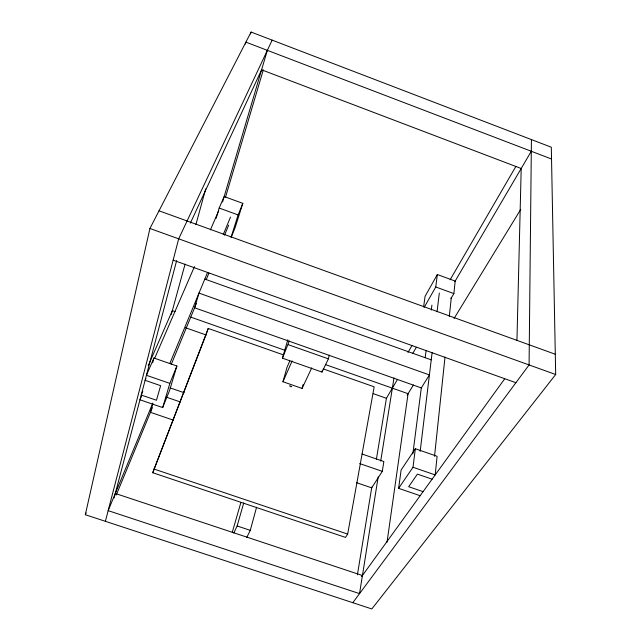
<?xml version="1.0" encoding="UTF-8"?>
<svg xmlns="http://www.w3.org/2000/svg" width="641" height="641" viewBox="0 0 641 641"><rect width="100%" height="100%" fill="white"/><g stroke="black" fill="none" stroke-linecap="round" stroke-linejoin="round"><path stroke-width="0.96" d="M531.421 139.586L529.073 364.937L352.814 602.7M516.942 340.627L521.197 168.495L261.6 69.805L190.345 223.14M450.919 298.586L453.884 293.594L455.174 281.062L437.33 274.532L425.063 296.358L423.613 306.919M434.518 456.336L445.022 356.997M449.333 316.269L451.328 297.392M420.167 451.36L432.138 352.398M437.05 311.83L439.317 293.025M413.004 467.265L415.344 448.74L437.106 456.296L435.191 474.917L413.004 467.265L398.606 488.33L420.151 495.709M424.302 307.151L435.76 286.984L437.33 274.532M412.844 453.956L421.361 387.476M425.175 357.71L426.065 350.763M431.281 310.084L431.914 305.124M398.606 488.33L401.138 469.973L415.344 448.74M387.036 542.214L408.077 393.702L325.444 364.577M356.564 482.689L371.692 487.849L382.308 471.335L383.847 461.528L362.085 454.036M378.182 476.904L359.537 593.622L108.161 510.645L152.806 403.085M380.706 461.127L393.999 377.91M357.39 574.857L371.82 487.064M376.363 459.445L386.419 398.285L397.564 379.288M283.651 354.978L208.221 328.432L152.734 472.738L345.515 537.398L347.67 534.081L374.168 386.827L323.256 368.912M85.317 514.715L149.922 228.484L251.08 32.05L551.308 147.214L555.683 374.512L371.82 608.95L85.317 514.715L86.102 512.92M287.793 339.762L282.465 358.183L321.99 372.076L328.4 358.856L329.29 355.13M321.99 372.076L322.439 370.218M289.796 360.955L287.016 367.301L282.953 381.74L302.079 388.422L303.081 384.552M105.388 521.309L178.679 238.837L272.153 40.135M114.114 497.937L176.644 260.599M152.67 362.758L153.936 358.031L176.892 366.003L169.641 390.273L162.678 407.572L139.97 399.8L141.525 396.178M246.793 537.39L250.27 530.347L256.576 507.223M171.299 314.419L185.081 264.108M195.922 224.542L205.705 188.831M245.359 44.061L245.888 42.138L551.54 159.008M250.543 33.981L251.08 32.05M152.846 403.862L150.459 412.323L173.15 420.071M233.797 533.08L237.13 525.973L243.732 502.921M282.465 358.183L289.299 340.988M232.266 532.294L240.872 502.552M216.153 218.341L219.174 208.045L224.174 196.547L242.811 203.365L235.191 227.419L231.225 237.274M222.571 201.979L267.345 50.343M162.678 407.572L169.849 383.382L176.892 366.003M225.456 197.404L263.323 69.861M231.089 237.218L238.123 214.943L242.811 203.365M206.979 332.286L208.221 328.432M152.734 472.738L206.618 333.224M171.299 364.296L196.41 303.401M206.274 279.492L208.934 273.034M224.518 235.239L228.701 225.103M169.793 363.567L207.596 272.353M223.244 234.582L230.504 217.075M116.277 494.98L152.358 407.716M142.815 391.355L141.228 395.024L156.476 400.248L160.635 385.674L145.098 380.329L145.9 378.494M154.649 358.319L194.455 266.608M210.376 229.927L218.733 210.673M153.936 358.031L146.428 375.297L169.849 383.382M148.247 365.674L172.341 310.621L175.081 311.59M282.953 381.74L292.136 360.931M302.079 388.422L311.75 367.83M407.98 352.454L411.995 345.531M450.134 279.764L515.869 166.412M412.764 353.375L416.313 347.326M454.806 281.687L531.301 151.268M407.155 395.209L413.405 384.977M454.068 318.465L520.78 209.319M361.628 576.62L504.659 378.871M115.3 493.45L362.429 575.506M237.13 525.973L250.27 530.347M153.896 469.012L347.67 534.081M423.084 491.647L408.654 486.703L417.411 474.124L432.106 479.18M170.017 387.853L184.207 392.749M166.139 397.083L180.297 401.947M359.657 463.555L382.308 471.335M190.665 317.079L284.916 350.298M185.441 327.711L206.202 335.003M373.214 393.646L386.419 398.285M288.242 344.674L328.4 358.856M173.15 260.158L515.901 382.701M204.808 279.083L431.233 359.865M149.922 228.484L555.683 374.512M159.024 210.801L555.29 354.249M219.174 208.045L238.123 214.943M435.76 286.984L453.884 293.594M291.727 386.299A1.002 0.745 24.4 0 1 290.357 386.587A1.002 0.745 24.4 0 1 290.069 385.329M198.998 293.097L194.608 307.784L421.305 387.925L429.414 374.929L198.998 293.097"/></g></svg>
